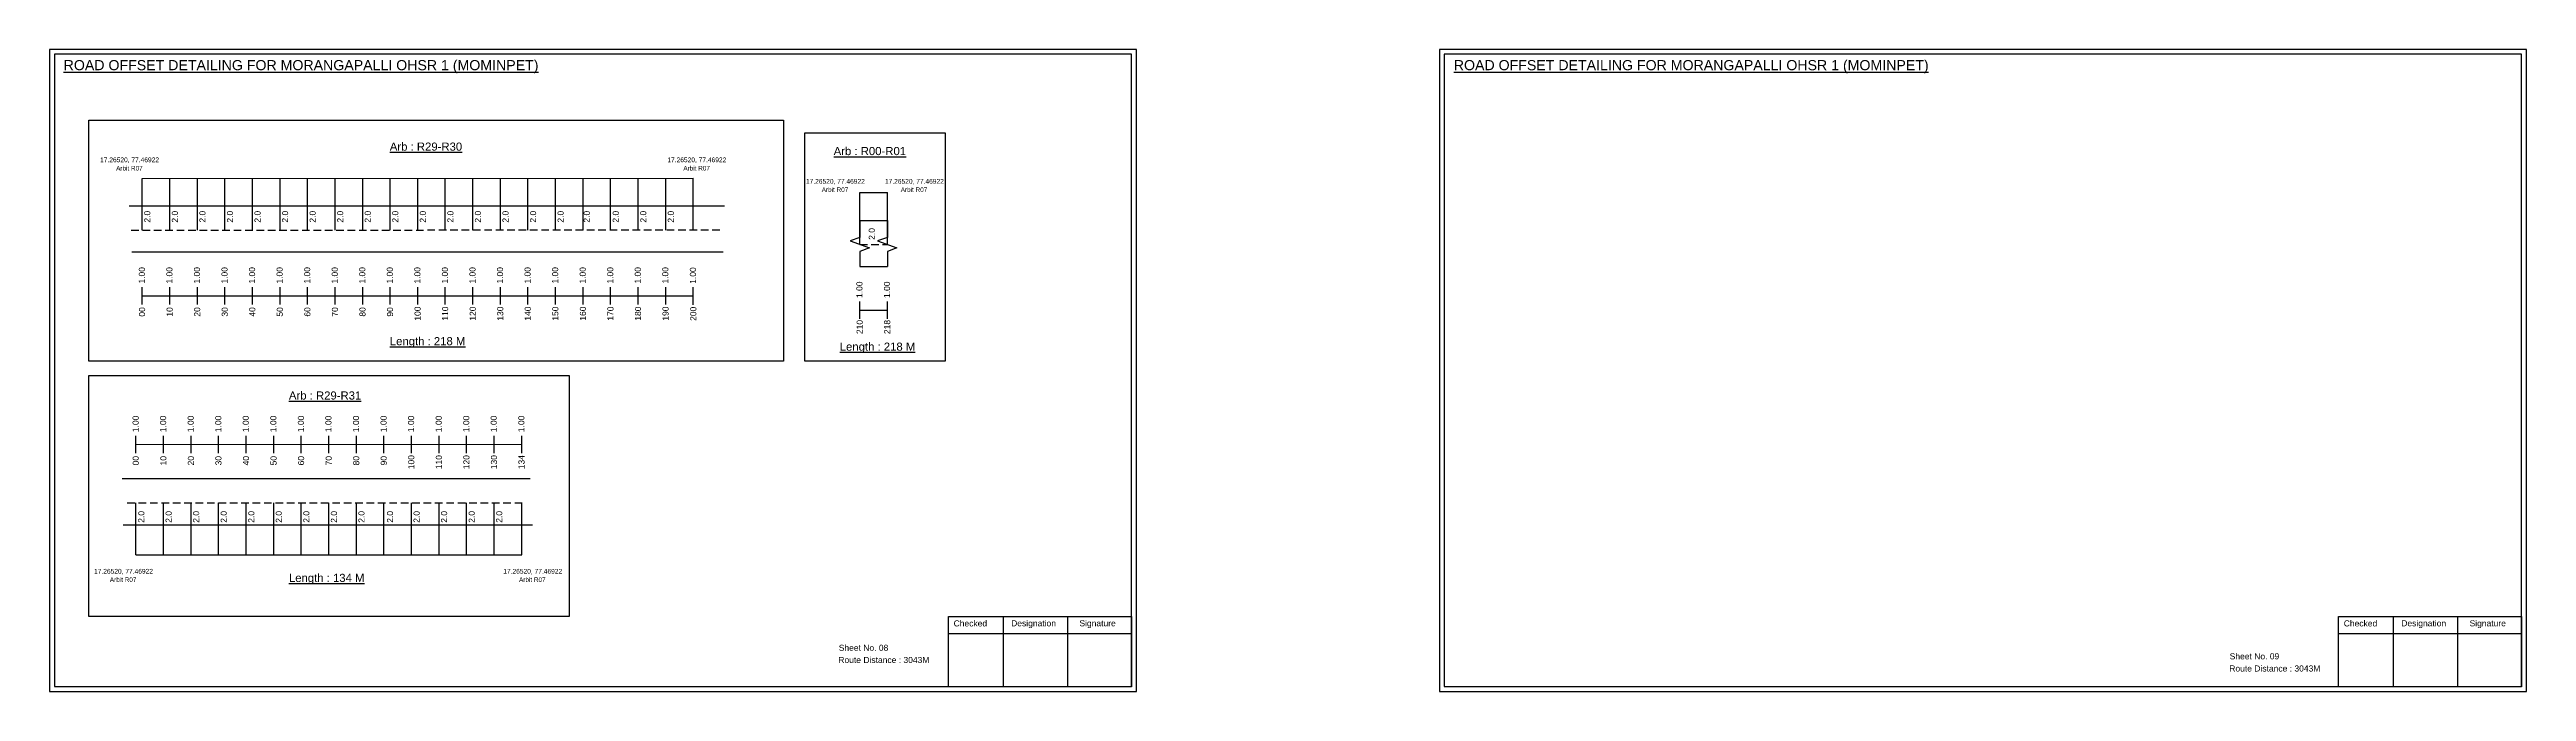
# Model space of a CAD drawing. Header units: inches. Extents: x -117 to 51867, y -12715 to 3423.
# Drawn here: x 41439 to 42662, y -1573 to -1256 of the extents above; entities that cross this region are included whole.
import ezdxf

# ---------------------------------------------------------------- set-up
doc = ezdxf.new("R2010")
doc.units = ezdxf.units.IN
doc.header["$MEASUREMENT"] = 0
doc.linetypes.add('DASHED2', pattern=[0.375, 0.25, -0.125])
doc.layers.add('PDF_Geometry', color=7, linetype='Continuous')
doc.layers.add('PDF_Text', color=5, linetype='Continuous')
doc.styles.add('PDF Arial', font='arial.ttf')
doc.styles.get("Standard").update_dxf_attribs({"font": 'arial.ttf'})

msp = doc.modelspace()

# ---------------------------------------------------------------- linework, layer by layer
at = {"color": 5}
for p, q in [((41485.2, -1319.4), (41757.2, -1319.2)), ((41839.4, -1326.4), (41853, -1326.4)), ((41482.1, -1505.1), (41672.5, -1505.1))]:
    msp.add_line(p, q, dxfattribs=at)
for p, q in [((41485.2, -1344.9), (41485.2, -1319.4)), ((41498.8, -1344.9), (41498.8, -1319.4)), ((41512.4, -1344.9), (41512.4, -1319.4)), ((41526, -1344.9), (41526, -1319.4)), ((41539.6, -1344.9), (41539.6, -1319.4)), ((41553.2, -1344.9), (41553.2, -1319.4)), ((41566.8, -1344.9), (41566.8, -1319.4)), ((41580.4, -1344.9), (41580.4, -1319.4)), ((41594, -1344.9), (41594, -1319.4)), ((41607.6, -1344.9), (41607.6, -1319.4)), ((41621.2, -1344.9), (41621.2, -1319.4)), ((41634.8, -1344.9), (41634.8, -1319.4)), ((41648.4, -1344.9), (41648.4, -1319.4)), ((41662, -1344.9), (41662, -1319.4)), ((41675.6, -1344.9), (41675.6, -1319.4)), ((41689.2, -1344.9), (41689.2, -1319.4)), ((41702.8, -1344.9), (41702.8, -1319.4)), ((41716.4, -1344.9), (41716.4, -1319.4)), ((41730, -1344.9), (41730, -1319.4)), ((41743.6, -1344.9), (41743.6, -1319.4)), ((41757.2, -1344.7), (41757.2, -1319.2)), ((41839.4, -1352), (41839.4, -1326.4)), ((41853, -1352), (41853, -1326.4)), ((41478.7, -1333), (41772.6, -1333)), ((41839.4, -1340.1), (41853, -1340.1)), ((41480, -1355.6), (41772, -1355.6)), ((41839.4, -1362.8), (41853, -1362.8)), ((41676.6, -1467.7), (41475.2, -1467.7)), ((41475.7, -1490.3), (41483.7, -1490.3)), ((41482.1, -1505.1), (41482.1, -1479.5)), ((41483.7, -1490.3), (41677.8, -1490.3)), ((41495.7, -1505.1), (41495.7, -1479.5)), ((41509.3, -1505.1), (41509.3, -1479.5)), ((41522.9, -1505.1), (41522.9, -1479.5)), ((41536.5, -1505.1), (41536.5, -1479.5)), ((41550.1, -1505.1), (41550.1, -1479.5)), ((41563.7, -1505.1), (41563.7, -1479.5)), ((41577.3, -1505.1), (41577.3, -1479.5)), ((41590.9, -1505.1), (41590.9, -1479.5)), ((41604.5, -1505.1), (41604.5, -1479.5)), ((41618.1, -1505.1), (41618.1, -1479.5)), ((41631.7, -1505.1), (41631.7, -1479.5)), ((41645.3, -1505.1), (41645.3, -1479.5)), ((41658.9, -1505.1), (41658.9, -1479.5)), ((41672.5, -1505.1), (41672.5, -1479.5))]:
    msp.add_line(p, q)
at = {"linetype": 'DASHED2', "ltscale": 15}
for p, q in [((41479.7, -1344.9), (41770.3, -1344.8)), ((41839.4, -1352), (41853, -1352)), ((41477.8, -1479.5), (41674.5, -1479.5))]:
    msp.add_line(p, q, dxfattribs=at)
at = {"color": 217, "true_color": 0x93278f}
for p, q in [((41485.2, -1381.6), (41485.2, -1373)), ((41485.2, -1377.3), (41757.2, -1377.3)), ((41498.8, -1381.6), (41498.8, -1373)), ((41512.4, -1381.6), (41512.4, -1373)), ((41526, -1381.6), (41526, -1373)), ((41539.6, -1381.6), (41539.6, -1373)), ((41553.2, -1381.6), (41553.2, -1373)), ((41566.8, -1381.6), (41566.8, -1373)), ((41580.4, -1381.6), (41580.4, -1373)), ((41594, -1381.6), (41594, -1373)), ((41607.6, -1381.6), (41607.6, -1373)), ((41621.2, -1381.6), (41621.2, -1373)), ((41634.8, -1381.6), (41634.8, -1373)), ((41648.4, -1381.6), (41648.4, -1373)), ((41662, -1381.6), (41662, -1373)), ((41675.6, -1381.6), (41675.6, -1373)), ((41689.2, -1381.6), (41689.2, -1373)), ((41702.8, -1381.6), (41702.8, -1373)), ((41716.4, -1381.6), (41716.4, -1373)), ((41730, -1381.6), (41730, -1373)), ((41743.6, -1381.6), (41743.6, -1373)), ((41757.2, -1381.7), (41757.2, -1373.1)), ((41839.4, -1388.7), (41839.4, -1380.1)), ((41853, -1388.7), (41853, -1380.1)), ((41839.4, -1384.4), (41853, -1384.4)), ((41482.1, -1454.9), (41482.1, -1446.4)), ((41482.1, -1450.7), (41672.5, -1450.5)), ((41495.7, -1454.9), (41495.7, -1446.4)), ((41509.3, -1454.9), (41509.3, -1446.4)), ((41522.9, -1454.9), (41522.9, -1446.4)), ((41536.5, -1454.9), (41536.5, -1446.4)), ((41550.1, -1454.9), (41550.1, -1446.4)), ((41563.7, -1454.9), (41563.7, -1446.4)), ((41577.3, -1454.9), (41577.3, -1446.4)), ((41590.9, -1454.9), (41590.9, -1446.4)), ((41604.5, -1454.9), (41604.5, -1446.4)), ((41618.1, -1454.9), (41618.1, -1446.4)), ((41631.7, -1454.9), (41631.7, -1446.4)), ((41645.3, -1454.9), (41645.3, -1446.4)), ((41658.9, -1454.9), (41658.9, -1446.4)), ((41672.5, -1454.9), (41672.5, -1446.4))]:
    msp.add_line(p, q, dxfattribs=at)
for points in [[(41458.9, -1290.6), (41801.8, -1290.6), (41801.8, -1409.6), (41458.9, -1409.6)], [(41812.3, -1296.9), (41881.6, -1296.9), (41881.6, -1409.6), (41812.3, -1409.6)], [(41458.9, -1416.6), (41695.9, -1416.6), (41695.9, -1535.5), (41458.9, -1535.5)]]:
    msp.add_lwpolyline(points, close=True)
at = {"linetype": 'Continuous'}
for points in [[(41839.4, -1340.1), (41839.4, -1348.5), (41834.6, -1350.2), (41844.1, -1353.7), (41839.4, -1355.4), (41839.4, -1362.8)], [(41853, -1340.1), (41853, -1348.5), (41848.2, -1350.2), (41857.7, -1353.7), (41853, -1355.4), (41853, -1362.8)]]:
    msp.add_lwpolyline(points, dxfattribs=at)
at = {"layer": 'PDF_Geometry'}
for points in [[(41439.4, -1255.8), (41439.4, -1572.5), (41975.9, -1572.5), (41975.9, -1255.8)], [(41441.8, -1258.1), (41441.8, -1570.1), (41973.5, -1570.1), (41973.5, -1258.1)], [(42125.6, -1255.8), (42125.6, -1572.5), (42662.1, -1572.5), (42662.1, -1255.8)], [(42127.9, -1258.1), (42127.9, -1570.1), (42659.7, -1570.1), (42659.7, -1258.1)]]:
    msp.add_lwpolyline(points, close=True, dxfattribs=at)
at = {"layer": 'PDF_Geometry', "color": 242, "true_color": 0xcc1f26}
for points in [[(41973.5, -1570.2), (41883.1, -1570.2), (41883.1, -1535.6), (41973.5, -1535.6)], [(42659.7, -1570.2), (42569.3, -1570.2), (42569.3, -1535.6), (42659.7, -1535.6)]]:
    msp.add_lwpolyline(points, close=True, dxfattribs=at)
for points in [[(41910.1, -1535.6), (41910.1, -1570.2)], [(41941.9, -1535.6), (41941.9, -1570.2)], [(42596.3, -1535.6), (42596.3, -1570.2)], [(42628, -1535.6), (42628, -1570.2)], [(41883.1, -1544), (41973.5, -1544)], [(42569.3, -1544), (42659.7, -1544)]]:
    msp.add_lwpolyline(points, dxfattribs=at)

# ---------------------------------------------------------------- texts
at = {"color": 242, "true_color": 0xcd2027}
for s, height, p in [('%%UROAD OFFSET DETAILING FOR MORANGAPALLI OHSR 1 (MOMINPET)', 5, (41446.4, -1266)), ('%%UROAD OFFSET DETAILING FOR MORANGAPALLI OHSR 1 (MOMINPET)', 5, (42132.6, -1266)), ('%%UArb : R29-R30', 4, (41607.4, -1305.7)), ('%%UArb : R00-R01', 4, (41826.5, -1307.9)), ('%%ULength : 218 M', 4, (41607.4, -1401.7)), ('%%ULength : 218 M', 4, (41829.5, -1404.4)), ('%%UArb : R29-R31', 4, (41557.6, -1428.5)), ('%%ULength : 134 M', 4, (41557.6, -1518.5))]:
    msp.add_text(s, height=height, dxfattribs=at).set_placement(p)
at = {"color": 5}
for s, height, p in [('17.26520, 77.46922', 2.34, (41464.4, -1311.4)), ('Arbit R07', 2.25, (41472.3, -1315.5)), ('17.26520, 77.46922', 2.34, (41744.4, -1311.4)), ('Arbit R07', 2.25, (41752.3, -1315.5)), ('17.26520, 77.46922', 2.34, (41812.8, -1322)), ('17.26520, 77.46922', 2.34, (41851.8, -1322)), ('Arbit R07', 2.25, (41820.6, -1326.1)), ('Arbit R07', 2.25, (41859.6, -1326.1)), ('17.26520, 77.46922', 2.34, (41461.4, -1514.4)), ('17.26520, 77.46922', 2.34, (41663.4, -1514.4)), ('Arbit R07', 2.25, (41469.2, -1518.5)), ('Arbit R07', 2.25, (41671.2, -1518.5))]:
    msp.add_text(s, height=height, dxfattribs=at).set_placement(p)
for p in [(41489.2, -1341.2), (41502.8, -1341.2), (41516.4, -1341.2), (41530, -1341.2), (41543.6, -1341.2), (41557.2, -1341.2), (41570.8, -1341.2), (41584.4, -1341.2), (41598, -1341.2), (41611.6, -1341.2), (41625.2, -1341.2), (41638.8, -1341.2), (41652.4, -1341.2), (41666, -1341.2), (41679.6, -1341.2), (41693.2, -1341.2), (41706.1, -1341.2), (41720.4, -1341.2), (41734, -1341.2), (41747.6, -1341.2), (41846.8, -1349.7), (41486.2, -1489.3), (41499.7, -1489.3), (41513.3, -1489.3), (41526.9, -1489.3), (41540.5, -1489.3), (41554.1, -1489.3), (41567.7, -1489.3), (41581.3, -1489.3), (41594.9, -1489.3), (41609, -1489.3), (41622.1, -1489.3), (41635.7, -1489.3), (41649.3, -1489.3), (41662.9, -1489.3)]:
    msp.add_text('2.0', height=3, rotation=90).set_placement(p)
at = {"color": 217, "true_color": 0x93278f}
for s, p in [('1.00', (41486.5, -1371.3)), ('1.00', (41500.1, -1371.3)), ('1.00', (41513.7, -1371.3)), ('1.00', (41527.3, -1371.3)), ('1.00', (41540.9, -1371.3)), ('1.00', (41554.5, -1371.3)), ('1.00', (41568.1, -1371.3)), ('1.00', (41581.7, -1371.3)), ('1.00', (41595.3, -1371.3)), ('1.00', (41608.9, -1371.3)), ('1.00', (41622.5, -1371.3)), ('1.00', (41636.1, -1371.3)), ('1.00', (41649.7, -1371.3)), ('1.00', (41663.3, -1371.3)), ('1.00', (41676.9, -1371.3)), ('1.00', (41690.5, -1371.3)), ('1.00', (41704.1, -1371.3)), ('1.00', (41717.7, -1371.3)), ('1.00', (41731.3, -1371.3)), ('1.00', (41744.9, -1371.3)), ('1.00', (41758.5, -1371.4)), ('1.00', (41840.7, -1378.4)), ('1.00', (41854.3, -1378.4)), ('00', (41486.6, -1387.6)), ('10', (41500.2, -1387.6)), ('20', (41513.8, -1387.6)), ('30', (41527.4, -1387.6)), ('40', (41541, -1387.6)), ('50', (41554.6, -1387.6)), ('60', (41568.2, -1387.6)), ('70', (41581.8, -1387.6)), ('80', (41595.4, -1387.6)), ('90', (41609, -1387.6)), ('100', (41622.6, -1389.6)), ('110', (41636.2, -1389.6)), ('120', (41649.8, -1389.6)), ('130', (41663.4, -1389.6)), ('140', (41677, -1389.6)), ('150', (41690.6, -1389.6)), ('160', (41704.2, -1389.6)), ('170', (41717.8, -1389.6)), ('180', (41731.4, -1389.6)), ('190', (41745, -1389.6)), ('200', (41758.7, -1389.7)), ('210', (41840.8, -1396.2)), ('218', (41854.4, -1396.2)), ('1.00', (41483.4, -1444.6)), ('1.00', (41497, -1444.6)), ('1.00', (41510.6, -1444.6)), ('1.00', (41524.2, -1444.6)), ('1.00', (41537.8, -1444.6)), ('1.00', (41551.4, -1444.6)), ('1.00', (41565, -1444.6)), ('1.00', (41578.6, -1444.6)), ('1.00', (41592.2, -1444.6)), ('1.00', (41605.8, -1444.6)), ('1.00', (41619.4, -1444.6)), ('1.00', (41633, -1444.6)), ('1.00', (41646.6, -1444.6)), ('1.00', (41660.2, -1444.6)), ('1.00', (41673.8, -1444.6)), ('00', (41483.5, -1461)), ('10', (41497.1, -1461)), ('20', (41510.7, -1461)), ('30', (41524.3, -1461)), ('40', (41537.9, -1461)), ('50', (41551.5, -1461)), ('60', (41565.1, -1461)), ('70', (41578.7, -1461)), ('80', (41592.3, -1461)), ('90', (41605.9, -1461)), ('100', (41619.5, -1462.9)), ('110', (41633.1, -1462.9)), ('120', (41646.7, -1462.9)), ('130', (41660.3, -1462.9)), ('134', (41673.9, -1462.9))]:
    msp.add_text(s, height=3, rotation=90, dxfattribs=at).set_placement(p)
for s, p in [('Sheet No. 08', (41829, -1552.5)), ('Route Distance : 3043M', (41828.8, -1558.5)), ('Route Distance : 3043M', (42515.4, -1562.7)), ('Sheet No. 09', (42515.6, -1556.7))]:
    msp.add_text(s, height=3).set_placement(p)
at = {"layer": 'PDF_Text', "color": 7, "attachment_point": 7, "style": 'PDF Arial'}
for s, insert, char_height in [('Checked', (41885.7, -1540.5), 3), ('Designation', (41914.1, -1541.3), 3.001), ('Signature', (41947.8, -1541.3), 3), ('Checked', (42571.9, -1540.5), 3), ('Designation', (42600.3, -1541.3), 3.001), ('Signature', (42634, -1541.3), 3)]:
    msp.add_mtext(s, dxfattribs=dict(at, insert=insert, char_height=char_height))

doc.saveas('drawing.dxf')
